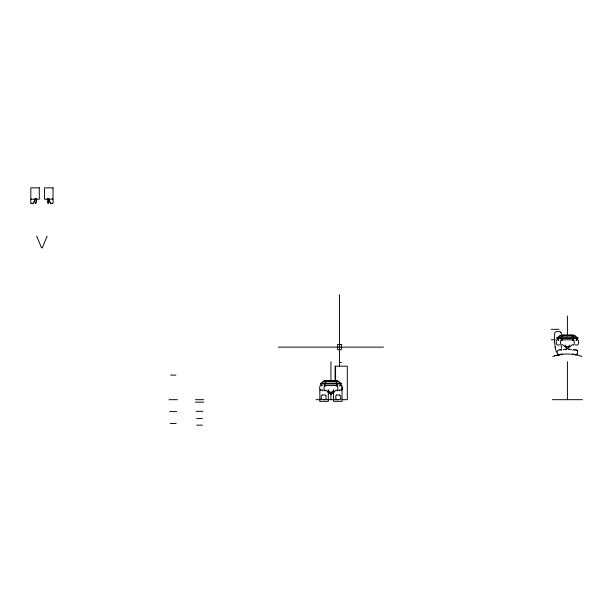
<?xml version="1.0" encoding="UTF-8"?>
<svg xmlns="http://www.w3.org/2000/svg" width="613" height="613" viewBox="0 0 613 613"><rect width="100%" height="100%" fill="white"/><g stroke="black" fill="none" stroke-linecap="round" stroke-linejoin="round"><path stroke-width="0.92" d="M48.81 201.631L48.32 203.616A3.67 1.402 90 0 1 48.052 203.639L47.822 203.286A7.693 2.942 -90 0 1 47.485 202.137L47.362 201.547A3.67 1.402 90 0 1 47.247 199.524L47.431 198.528L48.098 198.367A10.436 3.992 90 0 1 48.258 198.382L48.672 199.44A8.084 3.096 -90 0 1 48.81 201.631A8.084 3.096 90 0 0 48.672 199.447M558.558 340.261L556.895 337.84L561.286 335.02L573.515 335.02L577.906 337.84L576.243 340.261M567.4 335.939L567.4 315.971M325.564 390.152L324.821 390.81A10.436 3.992 90 0 1 324.599 390.795L324.177 389.73A8.084 3.096 90 0 1 324.039 387.546L324.53 385.562A3.67 1.402 90 0 1 324.798 385.539L325.028 385.891M52.419 198.551L52.848 199.44A8.084 7.471 -90 0 1 53.185 201.631L52.91 203.125A0.973 0.897 90 0 1 52.664 203.386L51.998 203.616A3.67 3.387 90 0 1 51.354 203.639L50.795 203.286A7.693 7.103 -90 0 1 49.975 202.137L49.676 201.547A3.67 3.387 -90 0 1 49.4 199.524L49.561 198.888M36.481 201.547L36.359 202.137A7.693 2.942 -90 0 1 36.014 203.278L35.853 203.6A3.67 1.402 -90 0 1 35.516 203.608L35.025 201.631A8.084 3.096 90 0 1 35.171 199.447L35.585 198.382A10.436 3.992 90 0 1 35.746 198.367L36.412 198.528L36.588 199.524A3.67 1.402 90 0 1 36.481 201.547A3.67 1.402 -90 0 0 36.596 199.524M340.644 398.688L340.675 396.059L339.656 395.048M336.836 385.891L337.066 385.539A3.67 1.402 -90 0 1 337.334 385.562L337.832 387.546A8.084 3.096 -90 0 1 337.686 389.73L337.273 390.795A10.436 3.992 90 0 1 337.112 390.803L336.307 390.152M561.952 344.812L561.224 345.119A10.436 3.992 -90 0 1 561.064 345.104L560.642 344.046A8.084 3.096 -90 0 1 560.504 341.862L561.002 339.87A3.67 1.402 -90 0 1 561.27 339.855L561.493 340.207A7.693 2.942 -90 0 1 561.608 340.537M323.342 390.152L322.162 390.803M341.709 390.19L341.862 389.73A8.084 7.471 90 0 0 342.207 387.546L341.924 386.052A0.973 0.897 -90 0 0 341.679 385.792L341.012 385.562A3.67 3.387 90 0 0 340.368 385.539L339.809 385.891M42.266 247.905L47.124 236.174M31.194 198.865L30.987 199.44A8.084 7.471 90 0 0 30.65 201.631L30.926 203.125A0.973 0.897 -90 0 0 31.171 203.386L31.838 203.616A3.67 3.387 90 0 0 32.489 203.639L33.041 203.286A7.693 7.103 90 0 0 33.861 202.137L34.159 201.547A3.67 3.387 90 0 0 34.435 199.524M572.818 354.023L573.224 354.253A11.026 7.8 -81 0 0 574.097 354.475L575.132 354.643A10.95 7.739 -81 0 0 576.036 354.712C577.76 354.375 578.304 351.057 576.749 350.215A10.95 7.739 -81 0 0 575.875 349.992L574.841 349.824A11.026 7.8 -81 0 0 574.029 349.755M336.123 386.236L337.51 383.523L334.591 380.704M572.588 340.552L573.983 337.84L571.055 335.02M333.779 389.998L330.936 394.412L326.116 390.427M569.753 345.019L567.4 348.728L562.581 344.736M339.771 385.952L341.441 383.523L337.05 380.704L324.813 380.704L320.423 383.523L322.093 385.952M559.631 344.812L557.868 345.119A10.436 9.639 -90 0 1 557.478 345.104L556.466 344.046A8.084 7.471 -90 0 1 556.129 341.862L556.405 340.361A0.973 0.897 -90 0 1 556.65 340.1L557.324 339.87A3.67 3.387 -90 0 1 557.968 339.855L558.52 340.207A7.693 7.103 -90 0 1 558.788 340.537M328.093 389.998L330.936 394.412L335.748 390.427M565.048 345.019L567.4 348.728L572.22 344.736M561.822 350.238A1.456 1.027 81 0 0 561.316 349.862L560.864 349.77A11.026 7.8 81 0 0 559.96 349.831L558.926 349.985A10.95 7.739 81 0 0 558.045 350.207C556.497 351.065 557.048 354.375 558.765 354.697A10.95 7.739 81 0 0 559.669 354.636L560.703 354.483A11.026 7.8 81 0 0 561.585 354.26L561.983 354.023M327.281 380.704L324.354 383.523L325.748 386.236M563.745 335.02L560.818 337.84L562.213 340.552M336.453 395.17L336.368 395.209A1.456 1.027 -90 0 0 335.809 395.944L335.778 398.58L336.798 399.592A11.026 7.8 -90 0 0 337.702 399.668L338.751 399.676A8.429 5.961 90 0 0 340.008 399.523L340.085 399.431A1.464 1.034 90 0 0 340.652 398.695M322.216 395.048L321.197 396.059L321.227 398.688M554.428 355.824L561.784 354.375M563.263 349.441L566.351 349.295M565.309 349.318L566.512 349.287M551.271 329.304L559.117 329.304M560.305 335.395L574.496 335.395M559.179 336.146L575.622 336.146M556.895 337.84L577.906 337.84M556.895 338.261L577.906 338.261M551.271 339.809L555.194 339.809M561.133 339.847L573.668 339.847M564.443 346.445L570.358 346.445M278.386 347.134L383.485 347.134M339.533 362.528L341.441 362.528M170.698 375.095L175.885 375.095M323.84 381.079L338.031 381.079M322.706 381.83L339.158 381.83M320.423 383.523L341.441 383.523M320.423 383.953L341.441 383.953M324.668 385.531L337.204 385.531M322.653 389.96L319.833 389.96L319.833 401.339L328.3 401.339L328.3 389.96M339.211 389.96L342.039 389.96L342.039 401.339L333.572 401.339L333.572 389.96M327.978 392.136L333.893 392.136M169.104 399.684L177.41 399.684M195.44 399.684L203.685 399.684M315.986 399.684L320.653 399.684M321.22 398.695A1.464 1.034 90 0 0 321.787 399.431L321.863 399.469A8.429 5.961 90 0 0 323.112 399.653L338.407 399.684M341.893 399.684L347.303 399.684L347.303 366.183L335.081 366.183L335.081 380.543M552.451 399.684L582.35 399.684M195.44 402.159L203.685 402.159M196.183 411.323L202.949 411.323M169.678 411.599L176.674 411.599M196.696 418.541L202.436 418.541M170.253 423.514L176.161 423.514M196.696 425.161L202.436 425.161M323.426 399.684L324.162 399.676A11.026 7.8 -90 0 0 325.066 399.599L326.085 398.58L326.055 395.952A1.456 1.027 -90 0 0 325.495 395.209L325.495 395.209M339.863 390.81L338.529 390.152M568.289 349.287L571.538 349.441M568.45 349.295L569.492 349.318M341.127 385.577L341.012 385.562A3.142 3.142 0 0 0 340.368 385.539M561.546 333.909C561.378 330.913 556.435 330.683 554.842 332.568C553.669 338.989 554.872 345.847 556.313 352.191M560.726 332.131L560.987 332.361M577.147 350.444L577.216 350.506A1.464 1.034 -81 0 1 577.592 351.257M575.17 344.812L576.933 345.119A10.436 9.639 -90 0 0 577.323 345.104L578.335 344.046A8.084 7.471 -90 0 0 578.672 341.862L578.388 340.368A0.973 0.897 -90 0 0 578.143 340.1L577.477 339.87A3.67 3.387 -90 0 0 576.833 339.855L576.281 340.207A7.693 7.103 -90 0 0 576.013 340.537M322.055 385.891L321.564 385.546A3.67 3.387 -90 0 0 320.852 385.562L320.185 385.792A0.973 0.897 -90 0 0 319.94 386.052L319.664 387.546A8.084 7.471 -90 0 0 320.009 389.73L320.315 390.496M36.711 236.174L41.569 247.905M34.274 198.888L34.435 199.524M572.841 344.812L573.576 345.119A10.436 3.992 -90 0 0 573.737 345.104L574.159 344.046A8.084 3.096 -90 0 0 574.297 341.862L573.799 339.87A3.67 1.402 -90 0 0 573.53 339.855L573.308 340.207A7.693 2.942 -90 0 0 573.193 340.537M561.439 348.422L561.194 346.069M567.4 361.662L567.4 399.684M339.479 294.585L339.479 366.245M335.579 366.183L335.579 380.543M330.936 361.662L330.936 380.673M330.936 393.983L330.936 399.684M574.105 354.452A8.482 6 -81 0 1 572.879 354.13M575.868 350.015A8.429 5.961 -81 0 1 577.094 350.337M574.833 349.847A8.482 6 -81 0 0 573.569 349.778L573.484 349.862A1.456 1.027 -81 0 0 572.917 350.314M576.404 354.689A8.429 5.961 -81 0 1 575.14 354.62M577.162 353.969A1.464 1.034 -81 0 1 576.488 354.605M559.968 349.847A8.482 6 81 0 1 561.232 349.778M559.661 354.62A8.429 5.961 81 0 1 558.397 354.689M558.313 354.605A1.464 1.034 81 0 1 557.638 353.969M561.922 354.13A8.482 6 81 0 1 560.696 354.452M339.656 395.04A10.95 7.739 90 0 0 338.751 394.971L337.702 394.964A8.482 6 -90 0 0 336.445 395.117M322.216 395.04A10.95 7.739 90 0 1 323.112 394.971L324.162 394.964A8.482 6 -90 0 1 325.426 395.117M552.819 356.414A45.469 45.469 0 0 1 581.982 356.414M342.207 387.546A8.084 7.471 -90 0 1 341.862 389.73A8.452 8.452 0 0 0 342.207 387.339M52.91 203.125A0.973 0.897 -90 0 1 52.664 203.386M51.998 203.608A3.67 3.387 -90 0 1 51.354 203.639M50.802 203.278A7.693 7.103 90 0 1 49.975 202.137M49.676 201.547A3.67 3.387 90 0 1 49.4 199.524M31.171 203.386A0.973 0.897 90 0 1 30.926 203.125M33.861 202.137A7.693 7.103 -90 0 1 33.041 203.278M32.489 203.639A3.67 3.387 -90 0 1 31.838 203.608M341.579 385.73A0.935 0.935 0 0 1 341.924 386.052M39.286 187.839L30.819 187.839L30.819 199.217L39.286 199.217L39.286 187.839M53.025 187.839L44.557 187.839L44.557 199.217L53.025 199.217L53.025 187.839M341.334 344.506L337.617 344.506L337.617 349.762L341.334 349.762L341.334 344.506M555.378 348.015L555.24 347.196L555.378 348.015"/></g></svg>
